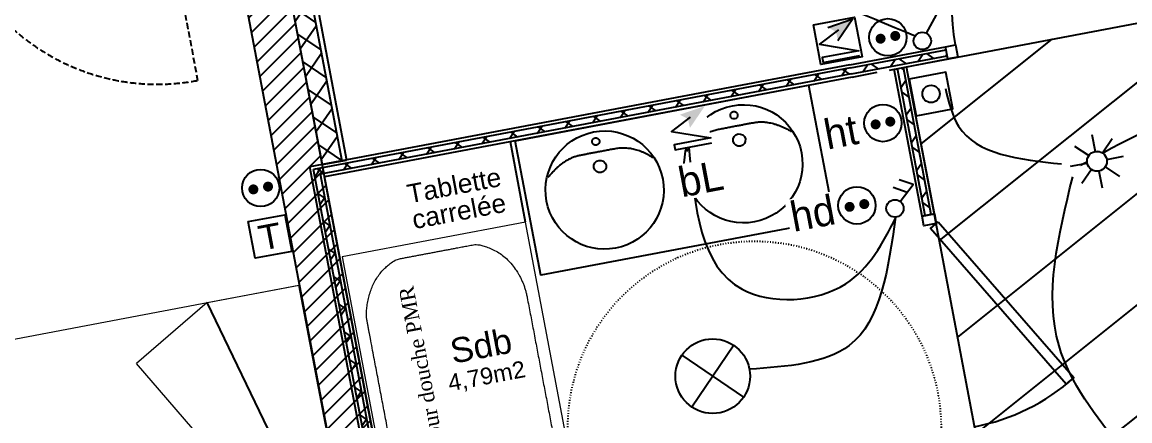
# Model space of a CAD drawing. Header units: centimetres. Extents: x 197412 to 267601, y -375791 to -305433.
# Drawn here: x 238656 to 243108, y -334151 to -332549 of the extents above; entities that cross this region are included whole.
import ezdxf

# ---------------------------------------------------------------- set-up
doc = ezdxf.new("R2010")
doc.units = ezdxf.units.CM
doc.linetypes.add('Style de ligne -2', pattern=[0.694425, 0.48607, -0.208355])
doc.linetypes.add('Style de ligne -5', pattern=[0.20828, 0.069425, -0.138855])
doc.layers.add('3-BAT C-Niveau 0', color=250, linetype='Continuous')
doc.layers.add('prlm-MOD-PB', color=123, linetype='Continuous')
for name, color, linetype, lineweight in [('FAUX PLAFOND', 9, 'Continuous', 25), ('prlm-ELEC-CFA', 1, 'Continuous', 25), ('prlm-ELEC-CFO', 1, 'Continuous', 25)]:
    doc.layers.add(name, color=color, linetype=linetype, lineweight=lineweight)
doc.styles.add('Helvetica', font='arial.ttf')
doc.styles.add('prlm-elec-cfo', font='comic.ttf', dxfattribs={"height": 12})
doc.styles.add('prlm-vmc', font='pala.ttf', dxfattribs={"height": 14})
doc.styles.get("Standard").update_dxf_attribs({"font": 'ARIALUNI.TTF', "height": 100})

# ---------------------------------------------------------------- blocks, each defined once
blk = doc.blocks.new('xi.PCHT')
at = {"color": 0, "lineweight": 5}
blk.add_wipeout([(-7.5, -7.5), (7.5, -7.5), (7.5, 7.5), (-7.5, 7.5)], dxfattribs=at).dxf.layer = 'prlm-ELEC-CFO'
at = {"layer": 'prlm-ELEC-CFO', "color": 0, "linetype": 'ByBlock', "lineweight": 5, "const_width": 2}
for points in [[(-4, 0, 1), (-2, 0, 1)], [(2, 0, 1), (4, 0, 1)]]:
    blk.add_lwpolyline(points, format="xyb", close=True, dxfattribs=at)
at = {"layer": 'prlm-ELEC-CFO', "color": 0, "linetype": 'ByBlock', "lineweight": -2}
blk.add_circle((0, 0), 7.5, dxfattribs=at)
blk = doc.blocks.new('xi.PCHD')
at = {"color": 0, "lineweight": 5}
blk.add_wipeout([(-7.5, -7.5), (7.5, -7.5), (7.5, 7.5), (-7.5, 7.5)], dxfattribs=at).dxf.layer = 'prlm-ELEC-CFO'
at = {"layer": 'prlm-ELEC-CFO', "color": 0, "linetype": 'ByBlock', "lineweight": 5, "const_width": 2}
for points in [[(-4, 0, 1), (-2, 0, 1)], [(2, 0, 1), (4, 0, 1)]]:
    blk.add_lwpolyline(points, format="xyb", close=True, dxfattribs=at)
at = {"layer": 'prlm-ELEC-CFO', "color": 0, "linetype": 'ByBlock', "lineweight": -2}
blk.add_circle((0, 0), 7.5, dxfattribs=at)
blk = doc.blocks.new('xi.DA')
at = {"layer": 'prlm-ELEC-CFO', "color": 0}
for points in [[(0.61, -1.67), (7.04, 4.05), (1.81, 7.01)], [(4.05, 1.39), (-1.17, 4.34)]]:
    blk.add_lwpolyline(points, dxfattribs=at)
blk.add_circle((-2, -4), 3.5, dxfattribs=at)
blk = doc.blocks.new('xi.PTCE')
at = {"layer": 'prlm-ELEC-CFO', "color": 0}
for points in [[(-10.61, 10.61), (10.61, -10.61)], [(10.61, 10.61), (-10.61, -10.61)]]:
    blk.add_lwpolyline(points, dxfattribs=at)
at = {"layer": 'prlm-ELEC-CFO', "color": 0, "linetype": 'ByBlock'}
blk.add_circle((0, 0), 15, dxfattribs=at)
blk = doc.blocks.new('xi.BL')
at = {"color": 0, "lineweight": 5}
blk.add_wipeout([(-7.5, -7.5), (7.5, -7.5), (7.5, 7.5), (-7.5, 7.5)], dxfattribs=at).dxf.layer = 'prlm-ELEC-CFO'
at = {"layer": 'prlm-ELEC-CFO', "lineweight": 5}
blk.add_hatch(color=0, dxfattribs=at).paths.add_polyline_path([(-3, 6), (-0.1, 3.7), (0, 0), (7.5, 7.5)])
at = {"layer": 'prlm-ELEC-CFO', "color": 0}
blk.add_lwpolyline([(0.95, 4.23), (-7.5, 0), (7.5, -5.5), (-7.5, -5.5), (-7.5, -7.5), (7.5, -7.5)], dxfattribs=at)
blk = doc.blocks.new('xi.BP')
at = {"layer": 'prlm-ELEC-CFO', "color": 0, "flags": 128}
blk.add_lwpolyline([(-7.5, -7.5), (7.5, -7.5), (7.5, 7.5), (-7.5, 7.5)], close=True, dxfattribs=at)
at = {"layer": 'prlm-ELEC-CFO', "color": 0}
blk.add_circle((0, 0), 3.5, dxfattribs=at)
blk = doc.blocks.new('xi.SPOT')
at = {"color": 0, "lineweight": 5}
blk.add_wipeout([(-4, 0), (-2.83, -2.83), (0, -4), (2.83, -2.83), (4, 0), (2.83, 2.83), (0, 4), (-2.83, 2.83)], dxfattribs=at).dxf.layer = 'prlm-ELEC-CFO'
at = {"layer": 'prlm-ELEC-CFO', "color": 0, "linetype": 'ByBlock', "lineweight": -2, "flags": 128}
for points in [[(0, 10.88), (0, 4)], [(-7.69, 7.69), (-2.83, 2.83)], [(7.69, 7.69), (2.83, 2.83)], [(-10.88, 0), (-4, 0)], [(4, 0), (10.88, 0)], [(-2.83, -2.83), (-7.69, -7.69)], [(0, -4), (0, -10.88)], [(2.83, -2.83), (7.69, -7.69)]]:
    blk.add_lwpolyline(points, dxfattribs=at)
at = {"layer": 'prlm-ELEC-CFO', "color": 0, "linetype": 'ByBlock', "lineweight": -2}
blk.add_circle((0, 0), 4, dxfattribs=at)
blk = doc.blocks.new('xi.SA')
at = {"layer": 'prlm-ELEC-CFO', "color": 0}
blk.add_lwpolyline([(0.2, -1.28), (5.5, 5.28)], dxfattribs=at)
blk.add_circle((-2, -4), 3.5, dxfattribs=at)
blk = doc.blocks.new('xi.PC')
at = {"color": 0, "lineweight": 5}
blk.add_wipeout([(-7.5, -7.5), (7.5, -7.5), (7.5, 7.5), (-7.5, 7.5)], dxfattribs=at).dxf.layer = 'prlm-ELEC-CFO'
at = {"layer": 'prlm-ELEC-CFO', "color": 0, "linetype": 'ByBlock', "lineweight": 5, "const_width": 2}
for points in [[(-4, 0, 1), (-2, 0, 1)], [(2, 0, 1), (4, 0, 1)]]:
    blk.add_lwpolyline(points, format="xyb", close=True, dxfattribs=at)
at = {"layer": 'prlm-ELEC-CFO', "color": 0, "linetype": 'ByBlock', "lineweight": -2}
blk.add_circle((0, 0), 7.5, dxfattribs=at)
blk = doc.blocks.new('xi.TEL')
at = {"layer": 'prlm-ELEC-CFA', "color": 0, "linetype": 'ByBlock', "lineweight": -2, "flags": 128}
blk.add_lwpolyline([(-7.5, 7.5), (7.5, 7.5), (7.5, -7.5), (-7.5, -7.5)], close=True, dxfattribs=at)
at = {"layer": 'prlm-ELEC-CFA', "color": 0, "linetype": 'ByBlock', "insert": (0, 0), "char_height": 10, "width": 11.36, "attachment_point": 5}
blk.add_mtext('{\\fVerdana|b0|i0|c0|p34;T}', dxfattribs=at)
blk = doc.blocks.new('Groupe-151-1')
at = {"linetype": 'Continuous', "lineweight": 18}
for p, q in [((15695.78, -46166.97), (15732.71, -46159.98)), ((15758.73, -46297.54), (15732.64, -46159.99)), ((15695.78, -46166.97), (15667.32, -46191.51)), ((15758.73, -46297.54), (15667.36, -46191.46))]:
    blk.add_line(p, q, dxfattribs=at)
at = {"linetype": 'Continuous'}
blk.add_line((15758.73, -46297.54), (15695.78, -46166.97), dxfattribs=at)
at = {"linetype": 'Continuous', "lineweight": 18, "flags": 128}
blk.add_lwpolyline([(15572.06, -46332.94), (15545.97, -46195.4), (15732.64, -46159.99), (15758.73, -46297.54)], close=True, dxfattribs=at)
blk = doc.blocks.new('Baignoire 175x75')
at = {"linetype": 'Continuous', "lineweight": 18, "flags": 128}
blk.add_lwpolyline([(0, 0), (170, 0), (170, -75), (0, -75)], close=True, dxfattribs=at)
at = {"linetype": 'Continuous', "lineweight": 18}
blk.add_ellipse((12.5, -37), major_axis=(2.5, 0), ratio=1, dxfattribs=at)
blk.add_open_spline([(140.1, -5), (146.77, -5), (158.33, -10.35), (165, -19.6), (165, -37.5), (165, -55.4), (158.33, -64.65), (146.77, -70), (85, -70), (23.23, -70), (11.67, -64.65), (5, -55.4), (5, -37.5), (5, -19.6), (11.67, -10.35), (23.23, -5), (83.33, -5), (140.1, -5)], degree=2, knots=[0, 0, 0, 0.017264, 0.034528, 0.051791, 0.150116, 0.16738, 0.184644, 0.201908, 0.504316, 0.52158, 0.538843, 0.556107, 0.654432, 0.671696, 0.68896, 0.706224, 1, 1, 1], dxfattribs=at)
blk = doc.blocks.new('Groupe-179-1')
at = {"linetype": 'Continuous', "flags": 128}
blk.add_lwpolyline([(15819.6, -46101.99), (15937.5, -46079.66), (15947.74, -46133.7), (15829.83, -46156.03)], close=True, dxfattribs=at)
at = {"linetype": 'Continuous'}
for centre, major_axis in [((15911.31, -46111.23), (-4.42, 23.34)), ((15907.52, -46091.74), (-1.47, -0.28)), ((15855.52, -46121.79), (-4.42, 23.34)), ((15851.93, -46102.27), (1.47, 0.28)), ((15909.62, -46101.71), (-2.46, -0.47)), ((15853.62, -46112.31), (2.46, 0.47))]:
    blk.add_ellipse(centre, major_axis=major_axis, ratio=1, dxfattribs=at)
for points in [[(15888.51, -46106.23), (15893.7, -46098.84), (15909.01, -46095.84), (15922.29, -46093.42), (15930.7, -46098.24)], [(15874.92, -46108.81), (15867.39, -46103.82), (15852.04, -46106.63), (15838.79, -46109.24), (15832.73, -46116.8)]]:
    blk.add_open_spline(points, degree=2, dxfattribs=at)
blk = doc.blocks.new('xi.TH')
at = {"color": 0, "lineweight": 5}
blk.add_wipeout([(-7.5, -7.5), (7.5, -7.5), (7.5, 7.5), (-7.5, 7.5)], dxfattribs=at).dxf.layer = 'prlm-ELEC-CFA'
at = {"layer": 'prlm-ELEC-CFA', "lineweight": 5}
blk.add_hatch(color=0, dxfattribs=at).paths.add_polyline_path([(-3, 6), (-0.1, 3.7), (0, 0), (7.5, 7.5)])
at = {"layer": 'prlm-ELEC-CFA', "color": 0}
for points in [[(-3, 6), (7.5, 7.5), (0, 0)], [(0.95, 4.23), (-7.5, 0), (7.5, -5.5), (-7.5, -5.5), (-7.5, -7.5), (7.5, -7.5)]]:
    blk.add_lwpolyline(points, dxfattribs=at)

msp = doc.modelspace()

# ---------------------------------------------------------------- hatches: boundary and pattern name
at = {"linetype": 'Continuous'}
h = msp.add_hatch(dxfattribs=at)
h.set_pattern_fill('02_ISOLANT', color=256, scale=10, angle=10.7236, style=0, pattern_type=2)
h.set_pattern_definition([(55.72355, (82441.66, 127994.64), (-66.106388, 45.054916), []), (145.72355, (82441.66, 127994.64), (45.054916, 66.106388), [])])
h.paths.add_polyline_path([(241985.2, -332732.7), (241989.6, -332756.3), (242374.4, -332683.4), (242370, -332659.8)])
h = msp.add_hatch(dxfattribs=at)
h.set_pattern_fill('02_ISOLANT', color=256, scale=10, angle=-169.2886, style=0, pattern_type=2)
h.set_pattern_definition([(235.711385, (82441.66, 127994.64), (66.09682, -45.068951), []), (325.711385, (82441.66, 127994.64), (-45.068951, -66.09682), [])])
h.paths.add_polyline_path([(241989.6, -332756.3), (241985.2, -332732.7), (239827.1, -333140.9), (239855.1, -333160)])
h = msp.add_hatch(dxfattribs=at)
h.set_pattern_fill('02_ISOLANT', color=256, scale=10, angle=100.7083, style=0, pattern_type=2)
h.set_pattern_definition([(145.708283, (82441.66, 127994.64), (-45.07253, -66.09438), []), (235.708283, (82441.66, 127994.64), (-66.09438, 45.07253), [])])
h.paths.add_polyline_path([(242285.8, -333325.7), (242309.4, -333321.3), (242197.6, -332730.1), (242174, -332734.6)])
h = msp.add_hatch(dxfattribs=at)
h.set_pattern_fill('02_ISOLANT', color=256, scale=10, angle=100.7114, style=0, pattern_type=2)
h.set_pattern_definition([(145.711385, (82441.66, 127994.64), (-45.068951, -66.09682), []), (235.711385, (82441.66, 127994.64), (-66.09682, 45.068951), [])])
h.paths.add_polyline_path([(240398.9, -336164), (240418, -336136), (239855.1, -333160), (239827.1, -333140.9)])
at = {"layer": '3-BAT C-Niveau 0'}
h = msp.add_hatch(dxfattribs=at)
h.set_pattern_fill('02_ISOLANT', color=256, scale=10, angle=-79.2764, style=0, pattern_type=2)
h.set_pattern_definition([(325.723595, (82441.66, 127994.64), (45.054865, 66.106423), []), (55.723595, (82441.66, 127994.64), (66.106423, -45.054865), [])])
h.paths.add_polyline_path([(239353.9, -330011.2), (239275.3, -330026.1), (239861.4, -333121.2), (239940, -333106.3)])
h = msp.add_hatch(dxfattribs=at)
h.set_pattern_fill('MURS MACONNERIE-2', color=256, scale=10, style=0, pattern_type=2)
h.set_pattern_definition([(45, (82627.55, 127994.637), (-31.2347524, 39.0434405), [])])
h.paths.add_polyline_path([(239603.2, -331757.6), (239426.3, -331791.1), (240254.6, -336164.7), (240431.4, -336131.2)])
at = {"layer": 'FAUX PLAFOND'}
h = msp.add_hatch(dxfattribs=at)
h.set_pattern_fill('BA 13', color=256, scale=10, style=0, pattern_type=2)
h.set_pattern_definition([(218.65981, (82441.66, 127994.64), (-199.24783, 287.75041), [])])
h.paths.add_polyline_path([(246236.5, -332342.1), (246284.6, -332333), (245796.2, -329754.2), (246385.7, -329642.5), (246628.5, -330924.4), (246453.7, -330957.5), (246860, -333103.2), (246445.3, -333181.7), (246437.8, -333142.4), (246392.1, -333151.1), (246399.9, -333191.5), (245353.7, -333389.6), (245362.7, -333437.6), (246159.3, -333287.9), (246400.4, -334571.7), (244731.5, -334887.7), (244488.5, -333604.3), (244547.4, -333593.2), (244538.1, -333544.1), (243774.9, -333688.6), (243780.4, -333737.3), (244439.2, -333612.5), (244759.2, -335302.5), (241229.5, -335970.9), (241062, -335086.5), (242601.7, -334794.9), (242210.8, -332727.6), (246166.5, -331978.5)])

# ---------------------------------------------------------------- linework, layer by layer
at = {"linetype": 'Style de ligne -2', "ltscale": 50.8}
msp.add_line((239199.1, -331927.9), (239361, -332782.7), dxfattribs=at)
at = {"linetype": 'Continuous'}
for p, q in [((241982.8, -332719.9), (242367.5, -332647.1)), ((241985.2, -332732.7), (242370, -332659.8)), ((241985.2, -332732.7), (242370, -332659.8)), ((241989.6, -332756.3), (242374.4, -332683.4)), ((241989.6, -332756.3), (242374.4, -332683.4)), ((241985.2, -332732.7), (239827.1, -333140.9)), ((241985.2, -332732.7), (239827.1, -333140.9)), ((242309.4, -333321.3), (242197.6, -332730.1)), ((242309.4, -333321.3), (242197.6, -332730.1)), ((241989.6, -332756.3), (239855.1, -333160)), ((241989.6, -332756.3), (239855.1, -333160)), ((241992.1, -332769.1), (239870.3, -333170.4)), ((242273, -333328.1), (242161.3, -332737)), ((242285.8, -333325.7), (242174, -332734.6)), ((242285.8, -333325.7), (242174, -332734.6)), ((240679.3, -333352.6), (240618, -333029)), ((240388.6, -336179.2), (239811.9, -333130.6)), ((240398.9, -336164), (239827.1, -333140.9)), ((240398.9, -336164), (239827.1, -333140.9)), ((240418, -336136), (239855.1, -333160)), ((240418, -336136), (239855.1, -333160))]:
    msp.add_line(p, q, dxfattribs=at)
at = {"linetype": 'Continuous', "lineweight": 25}
for p, q in [((241982.8, -332719.9), (242367.5, -332647.1)), ((242376.8, -332696.2), (242367.5, -332647.1)), ((241982.8, -332719.9), (239811.9, -333130.6)), ((242141.3, -332740.8), (242376.8, -332696.2)), ((242322.2, -333318.9), (242210.4, -332727.7)), ((241992.1, -332769.1), (239870.3, -333170.4)), ((241992.1, -332769.1), (242092.1, -332750.1)), ((242273, -333328.1), (242161.3, -332737)), ((240388.6, -336179.2), (239811.9, -333130.6)), ((240428.4, -336120.8), (239870.3, -333170.4)), ((242322.2, -333318.9), (242273, -333328.1))]:
    msp.add_line(p, q, dxfattribs=at)
at = {"linetype": 'Continuous', "flags": 128}
for points in [[(242367.5, -332647.1), (242406.8, -332639.6), (242416.1, -332688.8), (242376.8, -332696.2)], [(242322.2, -333318.8), (242329.6, -333358.2), (242280.5, -333367.4), (242273, -333328.1)], [(242337.2, -333351.6), (242882.8, -333977), (242852.6, -334003.3), (242307, -333377.9)]]:
    msp.add_lwpolyline(points, close=True, dxfattribs=at)
at = {"linetype": 'Style de ligne -5', "ltscale": 50.8}
msp.add_circle((241599.1, -334178.7), 750, dxfattribs=at)
at = {"linetype": 'Continuous'}
for centre, start, end in [((243222.3, -332485.2), 102.7932, 190.7236), ((242329.6, -333358.2), 280.7083, 311.7914)]:
    msp.add_arc(centre, 830.5, start, end, dxfattribs=at)
at = {"linetype": 'Style de ligne -2', "ltscale": 50.8}
msp.add_arc((239199.1, -331927.9), 870, 190.7236, 280.7236, dxfattribs=at)
at = {"layer": '3-BAT C-Niveau 0'}
for p, q in [((239353.9, -330011.2), (239940, -333106.3)), ((239373.5, -330007.5), (239959.7, -333102.6)), ((239373.5, -330007.5), (239959.7, -333102.6)), ((239275.3, -330026.1), (239861.4, -333121.2)), ((239275.3, -330026.1), (239861.4, -333121.2)), ((239426.3, -331791.1), (240254.6, -336164.7)), ((239426.3, -331791.1), (240254.6, -336164.7)), ((239603.2, -331757.6), (240431.4, -336131.2)), ((239603.2, -331757.6), (240431.4, -336131.2)), ((239861.4, -333121.2), (239959.7, -333102.6))]:
    msp.add_line(p, q, dxfattribs=at)
at = {"layer": '3-BAT C-Niveau 0', "ltscale": 50.8, "flags": 128}
msp.add_lwpolyline([(246453.7, -330957.5), (246860, -333103.2), (246445.3, -333181.7), (246437.8, -333142.4), (246392.1, -333151.1), (246399.9, -333191.5), (245353.7, -333389.6), (245362.7, -333437.6), (246159.3, -333287.9), (246400.4, -334571.7), (244731.5, -334887.7), (244488.5, -333604.3), (244547.4, -333593.2), (244538.1, -333544.1), (243774.9, -333688.6), (243780.4, -333737.3), (244439.2, -333612.5), (244759.2, -335302.5), (241229.5, -335970.9), (241062, -335086.5), (242601.7, -334794.9), (242210.8, -332727.6), (246166.5, -331978.5)], dxfattribs=at)
at = {"layer": 'prlm-ELEC-CFO'}
for points in [[(242366.7, -332814.8), (242419.7, -332966.8), (242833.1, -333118.2)], [(242910.2, -333123.8), (243422.3, -332897.2), (244051.9, -332907.5)], [(243077.1, -334266.5), (242823.7, -333849.6), (242878.3, -333170.5)]]:
    msp.add_spline(points, degree=3, dxfattribs=at)
at = {"layer": 'prlm-ELEC-CFO', "ltscale": 50}
msp.add_spline([(241335.5, -333052.6), (241549.2, -333622), (241967, -333599.7), (242168, -333334.1)], degree=3, dxfattribs=at)

# ---------------------------------------------------------------- block references
at = {"xscale": 10, "yscale": 10, "zscale": 10}
for name in ['Groupe-179-1', 'Groupe-151-1']:
    msp.add_blockref(name, (82441.7, 127994.6), dxfattribs=at)
at = {"xscale": -10, "yscale": 10, "zscale": 10, "rotation": 280.723594744036}
msp.add_blockref('Baignoire 175x75', (240995.6, -335022.9), dxfattribs=at)
at = {"layer": 'prlm-ELEC-CFO', "xscale": 10, "yscale": 10, "zscale": 10, "rotation": 10.72360141139323}
msp.add_blockref('xi.PTCE', (241431.5, -333971.2), dxfattribs=at)

# ---------------------------------------------------------------- texts
at = {"attachment_point": 2, "rotation": 10.7236, "line_spacing_factor": 0.834288, "style": 'Helvetica'}
for s, insert, char_height in [('Tablette\\Pcarrelée', (240384.7, -333167.4), 75.65), ('Sdb\\P{\\H0.6752x;4,79m2}\\P', (240490.5, -333800.2), 100)]:
    msp.add_mtext(s, dxfattribs=dict(at, insert=insert, char_height=char_height))
at = {"layer": 'prlm-MOD-PB', "insert": (240377.1, -334717.1), "char_height": 60, "width": 1403.781, "attachment_point": 1, "rotation": 100.7236, "style": 'prlm-vmc'}
msp.add_mtext('Réservation pour douche PMR', dxfattribs=at)

# ---------------------------------------------------------------- next in the draw order: block references
at = {"layer": 'prlm-ELEC-CFO', "xscale": 10, "yscale": 10, "zscale": 10, "rotation": 10.72360141139323}
for name, p in [('xi.PCHD', (242135.6, -332609.4)), ('xi.BL', (241339.8, -332973.6)), ('xi.SPOT', (242976.1, -333107.5)), ('xi.PC', (239614.5, -333215))]:
    msp.add_blockref(name, p, dxfattribs=at)

# ---------------------------------------------------------------- next in the draw order: texts
at = {"layer": 'prlm-ELEC-CFO', "char_height": 120, "attachment_point": 5, "rotation": 10.7236, "line_spacing_factor": 0.8, "style": 'prlm-elec-cfo', "bg_fill": 3, "box_fill_scale": 1.1, "bg_fill_color": 256, "bg_fill_transparency": 0}
for s, insert in [('ht', (241946.7, -332990.5)), ('bL', (241383.6, -333178.1)), ('hd', (241832.9, -333317.2))]:
    msp.add_mtext(s, dxfattribs=dict(at, insert=insert))

# ---------------------------------------------------------------- next in the draw order: linework, layer by layer
at = {"layer": 'prlm-ELEC-CFO'}
msp.add_spline([(242244.9, -332604.3), (241214.3, -331904.2), (241148.7, -331104.1)], degree=3, dxfattribs=at)

# ---------------------------------------------------------------- next in the draw order: block references
at = {"layer": 'prlm-ELEC-CFA', "xscale": 10, "yscale": 10, "zscale": 10, "rotation": 10.72360141139323}
msp.add_blockref('xi.TEL', (239651.5, -333409.9), dxfattribs=at)
at = {"layer": 'prlm-ELEC-CFO', "xscale": 10, "yscale": 10, "zscale": 10, "rotation": 10.72360141139323}
for name, p in [('xi.SA', (242286, -332580.9)), ('xi.PCHT', (242115.6, -332953.8)), ('xi.PCHD', (242011, -333285.2))]:
    msp.add_blockref(name, p, dxfattribs=at)

# ---------------------------------------------------------------- next in the draw order: linework, layer by layer
at = {"layer": 'prlm-ELEC-CFO'}
msp.add_spline([(242165.7, -333332), (241980.3, -333847.8), (241578.8, -333943.3)], degree=3, dxfattribs=at)

# ---------------------------------------------------------------- next in the draw order: block references
at = {"layer": 'prlm-ELEC-CFA', "xscale": 9.999999999999998, "yscale": 9.999999999999998, "zscale": 9.999999999999998, "rotation": 10.72360141139323}
msp.add_blockref('xi.TH', (241934.9, -332623.1), dxfattribs=at)
at = {"layer": 'prlm-ELEC-CFO', "xscale": 10, "yscale": 10, "zscale": 10, "rotation": 10.72360141139323}
for name, p in [('xi.BP', (242309, -332836.7)), ('xi.DA', (242176.1, -333254))]:
    msp.add_blockref(name, p, dxfattribs=at)

# ---------------------------------------------------------------- next in the draw order: linework, layer by layer
at = {"layer": 'prlm-ELEC-CFO'}
msp.add_lwpolyline([(241836.3, -332559.4), (242001.8, -332528.1), (242032.1, -332687.9), (241866.5, -332719.2)], close=True, dxfattribs=at)

doc.saveas('drawing.dxf')
